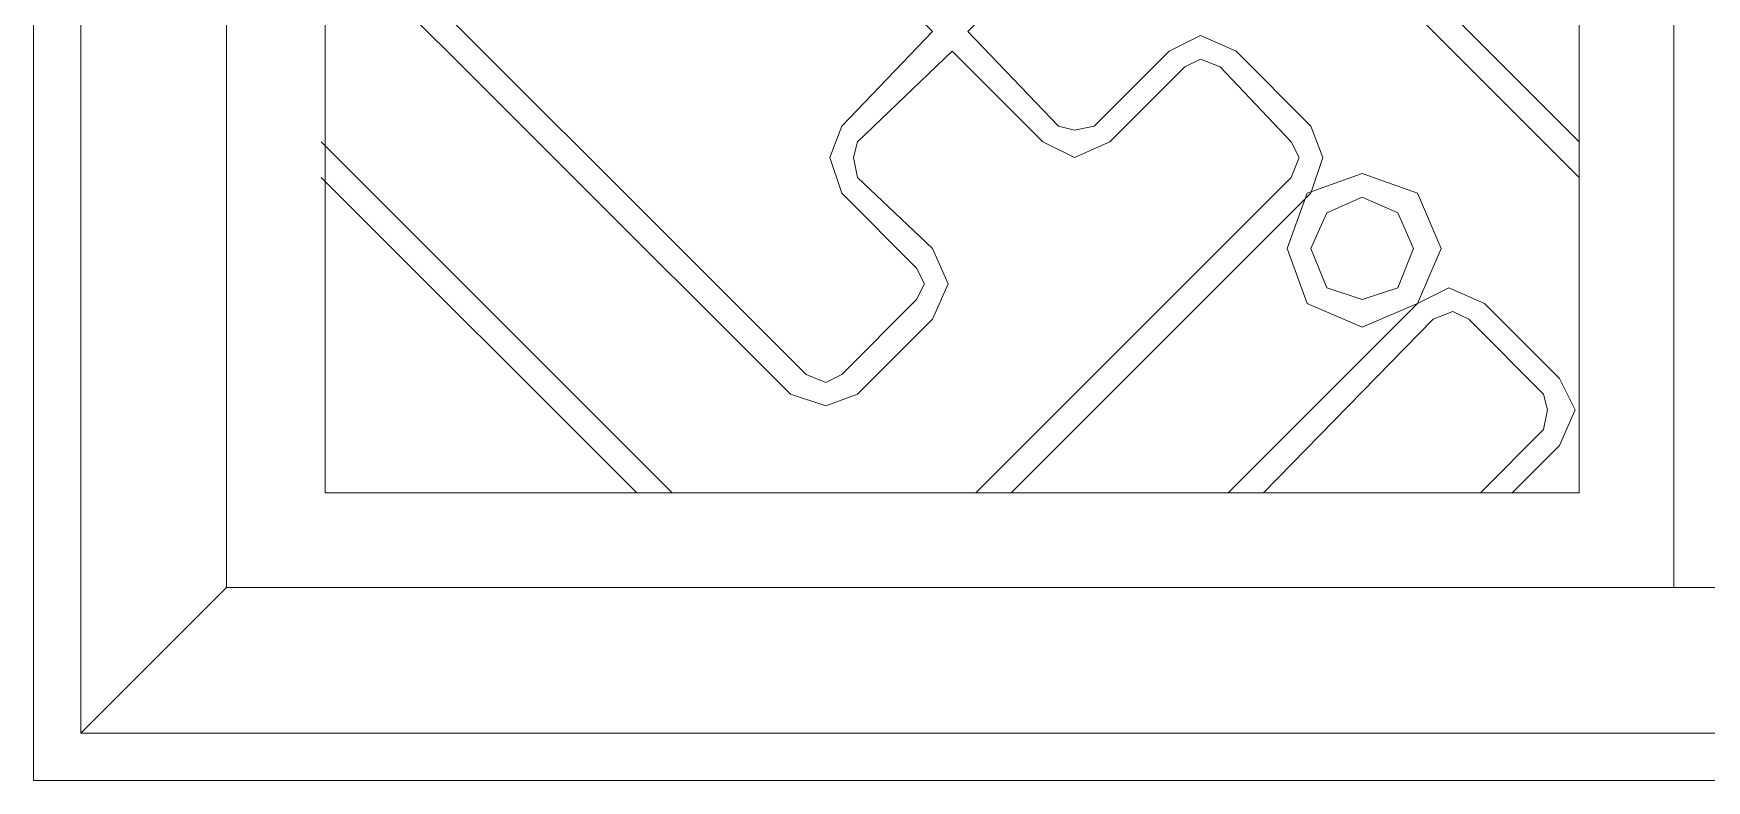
# Model space of a CAD drawing. Header units: centimetres. Extents: x -8.1 to 10.6, y -10.2 to 12.7.
# Drawn here: x -8.07 to 1.46, y -10.18 to -5.92 of the extents above; entities that cross this region are included whole.
import ezdxf

# ---------------------------------------------------------------- set-up
doc = ezdxf.new("R2010")
doc.units = ezdxf.units.CM
doc.header["$MEASUREMENT"] = 0
doc.layers.add('layer 1', color=7, linetype='Continuous')

msp = doc.modelspace()

# ---------------------------------------------------------------- linework, layer by layer
at = {"layer": 'layer 1', "color": 250, "lineweight": 0}
for points, knots in [([(-8.07089, 12.67001), (-8.07089, 12.67001), (10.64402, 12.67001), (10.64402, 12.67001), (10.64402, 12.67001), (10.64402, 12.67001), (10.64402, -10.17863), (10.64402, -10.17863), (10.64402, -10.17863), (10.64402, -10.17863), (-8.07089, -10.17863), (-8.07089, -10.17863), (-8.07089, -10.17863), (-8.07089, -10.17863), (-8.07089, 12.67001), (-8.07089, 12.67001)], [0, 0, 0, 0, 0.25, 0.25, 0.25, 0.25, 0.5, 0.5, 0.5, 0.5, 0.75, 0.75, 0.75, 0.75, 1, 1, 1, 1]), ([(-8.07089, 12.67001), (-8.07089, 12.67001), (10.64402, 12.67001), (10.64402, 12.67001), (10.64402, 12.67001), (10.64402, 12.67001), (10.64402, -10.17863), (10.64402, -10.17863), (10.64402, -10.17863), (10.64402, -10.17863), (-8.07089, -10.17863), (-8.07089, -10.17863), (-8.07089, -10.17863), (-8.07089, -10.17863), (-8.07089, 12.67001), (-8.07089, 12.67001)], [0, 0, 0, 0, 0.25, 0.25, 0.25, 0.25, 0.5, 0.5, 0.5, 0.5, 0.75, 0.75, 0.75, 0.75, 1, 1, 1, 1]), ([(-7.80124, 12.37812), (-7.80124, 12.37812), (10.35185, 12.37812), (10.35185, 12.37812), (10.35185, 12.37812), (10.35185, 12.37812), (10.35185, -9.90898), (10.35185, -9.90898), (10.35185, -9.90898), (10.35185, -9.90898), (-7.80124, -9.90898), (-7.80124, -9.90898), (-7.80124, -9.90898), (-7.80124, -9.90898), (-7.80124, 12.37812), (-7.80124, 12.37812)], [0, 0, 0, 0, 0.25, 0.25, 0.25, 0.25, 0.5, 0.5, 0.5, 0.5, 0.75, 0.75, 0.75, 0.75, 1, 1, 1, 1]), ([(-7.80124, 12.37812), (-7.80124, 12.37812), (10.35185, 12.37812), (10.35185, 12.37812), (10.35185, 12.37812), (10.35185, 12.37812), (10.35185, -9.90898), (10.35185, -9.90898), (10.35185, -9.90898), (10.35185, -9.90898), (-7.80124, -9.90898), (-7.80124, -9.90898), (-7.80124, -9.90898), (-7.80124, -9.90898), (-7.80124, 12.37812), (-7.80124, 12.37812)], [0, 0, 0, 0, 0.25, 0.25, 0.25, 0.25, 0.5, 0.5, 0.5, 0.5, 0.75, 0.75, 0.75, 0.75, 1, 1, 1, 1]), ([(-6.97005, 11.56916), (-6.97005, 11.56916), (9.54318, 11.56916), (9.54318, 11.56916), (9.54318, 11.56916), (9.54318, 11.56916), (9.54318, -9.07779), (9.54318, -9.07779), (9.54318, -9.07779), (9.54318, -9.07779), (-6.97005, -9.07779), (-6.97005, -9.07779), (-6.97005, -9.07779), (-6.97005, -9.07779), (-6.97005, 11.56916), (-6.97005, 11.56916)], [0, 0, 0, 0, 0.25, 0.25, 0.25, 0.25, 0.5, 0.5, 0.5, 0.5, 0.75, 0.75, 0.75, 0.75, 1, 1, 1, 1]), ([(-6.97005, 11.56916), (-6.97005, 11.56916), (9.54318, 11.56916), (9.54318, 11.56916), (9.54318, 11.56916), (9.54318, 11.56916), (9.54318, -9.07779), (9.54318, -9.07779), (9.54318, -9.07779), (9.54318, -9.07779), (-6.97005, -9.07779), (-6.97005, -9.07779), (-6.97005, -9.07779), (-6.97005, -9.07779), (-6.97005, 11.56916), (-6.97005, 11.56916)], [0, 0, 0, 0, 0.25, 0.25, 0.25, 0.25, 0.5, 0.5, 0.5, 0.5, 0.75, 0.75, 0.75, 0.75, 1, 1, 1, 1]), ([(-6.40851, -8.53848), (-6.40851, -8.53848), (-6.40851, 11.00763), (-6.40851, 11.00763), (-6.40851, 11.00763), (-6.40851, 11.00763), (0.73614, 11.00763), (0.73614, 11.00763), (0.73614, 11.00763), (0.73614, 11.00763), (0.73614, -8.53848), (0.73614, -8.53848), (0.73614, -8.53848), (0.73614, -8.53848), (-6.40851, -8.53848), (-6.40851, -8.53848)], [0, 0, 0, 0, 0.25, 0.25, 0.25, 0.25, 0.5, 0.5, 0.5, 0.5, 0.75, 0.75, 0.75, 0.75, 1, 1, 1, 1]), ([(-6.40851, -8.53848), (-6.40851, -8.53848), (-6.40851, 11.00763), (-6.40851, 11.00763), (-6.40851, 11.00763), (-6.40851, 11.00763), (0.73614, 11.00763), (0.73614, 11.00763), (0.73614, 11.00763), (0.73614, 11.00763), (0.73614, -8.53848), (0.73614, -8.53848), (0.73614, -8.53848), (0.73614, -8.53848), (-6.40851, -8.53848), (-6.40851, -8.53848)], [0, 0, 0, 0, 0.25, 0.25, 0.25, 0.25, 0.5, 0.5, 0.5, 0.5, 0.75, 0.75, 0.75, 0.75, 1, 1, 1, 1]), ([(0.73614, -6.53918), (0.73614, -6.53918), (-1.93758, -3.86545), (-1.93758, -3.86545), (-1.93758, -3.86545), (-1.93758, -3.86545), (-2.13968, -3.79818), (-2.13968, -3.79818), (-2.13968, -3.79818), (-2.13968, -3.79818), (-2.31954, -3.86545), (-2.31954, -3.86545), (-2.31954, -3.86545), (-2.31954, -3.86545), (-2.74625, -4.29245), (-2.74625, -4.29245), (-2.74625, -4.29245), (-2.74625, -4.29245), (-2.83604, -4.49455), (-2.83604, -4.49455), (-2.83604, -4.49455), (-2.83604, -4.49455), (-2.74625, -4.67441), (-2.74625, -4.67441), (-2.74625, -4.67441), (-2.74625, -4.67441), (-2.31954, -5.10112), (-2.31954, -5.10112)], [0, 0, 0, 0, 0.1428571, 0.1428571, 0.1428571, 0.1428571, 0.2857143, 0.2857143, 0.2857143, 0.2857143, 0.4285714, 0.4285714, 0.4285714, 0.4285714, 0.5714286, 0.5714286, 0.5714286, 0.5714286, 0.7142857, 0.7142857, 0.7142857, 0.7142857, 0.8571429, 0.8571429, 0.8571429, 0.8571429, 1, 1, 1, 1]), ([(0.73614, -6.53918), (0.73614, -6.53918), (-1.93758, -3.86545), (-1.93758, -3.86545), (-1.93758, -3.86545), (-1.93758, -3.86545), (-2.13968, -3.79818), (-2.13968, -3.79818), (-2.13968, -3.79818), (-2.13968, -3.79818), (-2.31954, -3.86545), (-2.31954, -3.86545), (-2.31954, -3.86545), (-2.31954, -3.86545), (-2.74625, -4.29245), (-2.74625, -4.29245), (-2.74625, -4.29245), (-2.74625, -4.29245), (-2.83604, -4.49455), (-2.83604, -4.49455), (-2.83604, -4.49455), (-2.83604, -4.49455), (-2.74625, -4.67441), (-2.74625, -4.67441), (-2.74625, -4.67441), (-2.74625, -4.67441), (-2.31954, -5.10112), (-2.31954, -5.10112)], [0, 0, 0, 0, 0.1428571, 0.1428571, 0.1428571, 0.1428571, 0.2857143, 0.2857143, 0.2857143, 0.2857143, 0.4285714, 0.4285714, 0.4285714, 0.4285714, 0.5714286, 0.5714286, 0.5714286, 0.5714286, 0.7142857, 0.7142857, 0.7142857, 0.7142857, 0.8571429, 0.8571429, 0.8571429, 0.8571429, 1, 1, 1, 1]), ([(0.73614, -6.74127), (0.73614, -6.74127), (-2.02737, -3.97776), (-2.02737, -3.97776), (-2.02737, -3.97776), (-2.02737, -3.97776), (-2.13968, -3.93301), (-2.13968, -3.93301), (-2.13968, -3.93301), (-2.13968, -3.93301), (-2.22947, -3.97776), (-2.22947, -3.97776), (-2.22947, -3.97776), (-2.22947, -3.97776), (-2.65647, -4.38224), (-2.65647, -4.38224), (-2.65647, -4.38224), (-2.65647, -4.38224), (-2.7015, -4.49455), (-2.7015, -4.49455), (-2.7015, -4.49455), (-2.7015, -4.49455), (-2.65647, -4.58434), (-2.65647, -4.58434), (-2.65647, -4.58434), (-2.65647, -4.58434), (-2.22947, -5.01133), (-2.22947, -5.01133)], [0, 0, 0, 0, 0.1428571, 0.1428571, 0.1428571, 0.1428571, 0.2857143, 0.2857143, 0.2857143, 0.2857143, 0.4285714, 0.4285714, 0.4285714, 0.4285714, 0.5714286, 0.5714286, 0.5714286, 0.5714286, 0.7142857, 0.7142857, 0.7142857, 0.7142857, 0.8571429, 0.8571429, 0.8571429, 0.8571429, 1, 1, 1, 1]), ([(0.73614, -6.74127), (0.73614, -6.74127), (-2.02737, -3.97776), (-2.02737, -3.97776), (-2.02737, -3.97776), (-2.02737, -3.97776), (-2.13968, -3.93301), (-2.13968, -3.93301), (-2.13968, -3.93301), (-2.13968, -3.93301), (-2.22947, -3.97776), (-2.22947, -3.97776), (-2.22947, -3.97776), (-2.22947, -3.97776), (-2.65647, -4.38224), (-2.65647, -4.38224), (-2.65647, -4.38224), (-2.65647, -4.38224), (-2.7015, -4.49455), (-2.7015, -4.49455), (-2.7015, -4.49455), (-2.7015, -4.49455), (-2.65647, -4.58434), (-2.65647, -4.58434), (-2.65647, -4.58434), (-2.65647, -4.58434), (-2.22947, -5.01133), (-2.22947, -5.01133)], [0, 0, 0, 0, 0.1428571, 0.1428571, 0.1428571, 0.1428571, 0.2857143, 0.2857143, 0.2857143, 0.2857143, 0.4285714, 0.4285714, 0.4285714, 0.4285714, 0.5714286, 0.5714286, 0.5714286, 0.5714286, 0.7142857, 0.7142857, 0.7142857, 0.7142857, 0.8571429, 0.8571429, 0.8571429, 0.8571429, 1, 1, 1, 1]), ([(-6.43074, -5.10112), (-6.43074, -5.10112), (-3.66752, -7.86464), (-3.66752, -7.86464), (-3.66752, -7.86464), (-3.66752, -7.86464), (-3.55521, -7.90938), (-3.55521, -7.90938), (-3.55521, -7.90938), (-3.55521, -7.90938), (-3.46514, -7.86464), (-3.46514, -7.86464), (-3.46514, -7.86464), (-3.46514, -7.86464), (-3.03843, -7.43764), (-3.03843, -7.43764), (-3.03843, -7.43764), (-3.03843, -7.43764), (-2.99339, -7.34785), (-2.99339, -7.34785), (-2.99339, -7.34785), (-2.99339, -7.34785), (-3.03843, -7.25806), (-3.03843, -7.25806), (-3.03843, -7.25806), (-3.03843, -7.25806), (-3.46514, -6.83106), (-3.46514, -6.83106)], [0, 0, 0, 0, 0.1428571, 0.1428571, 0.1428571, 0.1428571, 0.2857143, 0.2857143, 0.2857143, 0.2857143, 0.4285714, 0.4285714, 0.4285714, 0.4285714, 0.5714286, 0.5714286, 0.5714286, 0.5714286, 0.7142857, 0.7142857, 0.7142857, 0.7142857, 0.8571429, 0.8571429, 0.8571429, 0.8571429, 1, 1, 1, 1]), ([(-6.43074, -5.10112), (-6.43074, -5.10112), (-3.66752, -7.86464), (-3.66752, -7.86464), (-3.66752, -7.86464), (-3.66752, -7.86464), (-3.55521, -7.90938), (-3.55521, -7.90938), (-3.55521, -7.90938), (-3.55521, -7.90938), (-3.46514, -7.86464), (-3.46514, -7.86464), (-3.46514, -7.86464), (-3.46514, -7.86464), (-3.03843, -7.43764), (-3.03843, -7.43764), (-3.03843, -7.43764), (-3.03843, -7.43764), (-2.99339, -7.34785), (-2.99339, -7.34785), (-2.99339, -7.34785), (-2.99339, -7.34785), (-3.03843, -7.25806), (-3.03843, -7.25806), (-3.03843, -7.25806), (-3.03843, -7.25806), (-3.46514, -6.83106), (-3.46514, -6.83106)], [0, 0, 0, 0, 0.1428571, 0.1428571, 0.1428571, 0.1428571, 0.2857143, 0.2857143, 0.2857143, 0.2857143, 0.4285714, 0.4285714, 0.4285714, 0.4285714, 0.5714286, 0.5714286, 0.5714286, 0.5714286, 0.7142857, 0.7142857, 0.7142857, 0.7142857, 0.8571429, 0.8571429, 0.8571429, 0.8571429, 1, 1, 1, 1]), ([(-6.43074, -5.30351), (-6.43074, -5.30351), (-3.75731, -7.97694), (-3.75731, -7.97694), (-3.75731, -7.97694), (-3.75731, -7.97694), (-3.55521, -8.04421), (-3.55521, -8.04421), (-3.55521, -8.04421), (-3.55521, -8.04421), (-3.37535, -7.97694), (-3.37535, -7.97694), (-3.37535, -7.97694), (-3.37535, -7.97694), (-2.94864, -7.54994), (-2.94864, -7.54994), (-2.94864, -7.54994), (-2.94864, -7.54994), (-2.85856, -7.34785), (-2.85856, -7.34785), (-2.85856, -7.34785), (-2.85856, -7.34785), (-2.94864, -7.14575), (-2.94864, -7.14575), (-2.94864, -7.14575), (-2.94864, -7.14575), (-3.37535, -6.74127), (-3.37535, -6.74127)], [0, 0, 0, 0, 0.1428571, 0.1428571, 0.1428571, 0.1428571, 0.2857143, 0.2857143, 0.2857143, 0.2857143, 0.4285714, 0.4285714, 0.4285714, 0.4285714, 0.5714286, 0.5714286, 0.5714286, 0.5714286, 0.7142857, 0.7142857, 0.7142857, 0.7142857, 0.8571429, 0.8571429, 0.8571429, 0.8571429, 1, 1, 1, 1]), ([(-6.43074, -5.30351), (-6.43074, -5.30351), (-3.75731, -7.97694), (-3.75731, -7.97694), (-3.75731, -7.97694), (-3.75731, -7.97694), (-3.55521, -8.04421), (-3.55521, -8.04421), (-3.55521, -8.04421), (-3.55521, -8.04421), (-3.37535, -7.97694), (-3.37535, -7.97694), (-3.37535, -7.97694), (-3.37535, -7.97694), (-2.94864, -7.54994), (-2.94864, -7.54994), (-2.94864, -7.54994), (-2.94864, -7.54994), (-2.85856, -7.34785), (-2.85856, -7.34785), (-2.85856, -7.34785), (-2.85856, -7.34785), (-2.94864, -7.14575), (-2.94864, -7.14575), (-2.94864, -7.14575), (-2.94864, -7.14575), (-3.37535, -6.74127), (-3.37535, -6.74127)], [0, 0, 0, 0, 0.1428571, 0.1428571, 0.1428571, 0.1428571, 0.2857143, 0.2857143, 0.2857143, 0.2857143, 0.4285714, 0.4285714, 0.4285714, 0.4285714, 0.5714286, 0.5714286, 0.5714286, 0.5714286, 0.7142857, 0.7142857, 0.7142857, 0.7142857, 0.8571429, 0.8571429, 0.8571429, 0.8571429, 1, 1, 1, 1]), ([(-3.46514, -6.4491), (-3.46514, -6.4491), (-2.94864, -5.91008), (-2.94864, -5.91008), (-2.94864, -5.91008), (-2.94864, -5.91008), (-3.46514, -5.39329), (-3.46514, -5.39329), (-3.46514, -5.39329), (-3.46514, -5.39329), (-3.55521, -5.34826), (-3.55521, -5.34826), (-3.55521, -5.34826), (-3.55521, -5.34826), (-3.66752, -5.39329), (-3.66752, -5.39329), (-3.66752, -5.39329), (-3.66752, -5.39329), (-4.07171, -5.82001), (-4.07171, -5.82001)], [0, 0, 0, 0, 0.2, 0.2, 0.2, 0.2, 0.4, 0.4, 0.4, 0.4, 0.6, 0.6, 0.6, 0.6, 0.8, 0.8, 0.8, 0.8, 1, 1, 1, 1]), ([(-3.46514, -6.4491), (-3.46514, -6.4491), (-2.94864, -5.91008), (-2.94864, -5.91008), (-2.94864, -5.91008), (-2.94864, -5.91008), (-3.46514, -5.39329), (-3.46514, -5.39329), (-3.46514, -5.39329), (-3.46514, -5.39329), (-3.55521, -5.34826), (-3.55521, -5.34826), (-3.55521, -5.34826), (-3.55521, -5.34826), (-3.66752, -5.39329), (-3.66752, -5.39329), (-3.66752, -5.39329), (-3.66752, -5.39329), (-4.07171, -5.82001), (-4.07171, -5.82001)], [0, 0, 0, 0, 0.2, 0.2, 0.2, 0.2, 0.4, 0.4, 0.4, 0.4, 0.6, 0.6, 0.6, 0.6, 0.8, 0.8, 0.8, 0.8, 1, 1, 1, 1]), ([(-2.22947, -5.39329), (-2.22947, -5.39329), (-2.74625, -5.91008), (-2.74625, -5.91008), (-2.74625, -5.91008), (-2.74625, -5.91008), (-2.22947, -6.4491), (-2.22947, -6.4491), (-2.22947, -6.4491), (-2.22947, -6.4491), (-2.13968, -6.47162), (-2.13968, -6.47162), (-2.13968, -6.47162), (-2.13968, -6.47162), (-2.02737, -6.4491), (-2.02737, -6.4491), (-2.02737, -6.4491), (-2.02737, -6.4491), (-1.60037, -6.02239), (-1.60037, -6.02239)], [0, 0, 0, 0, 0.2, 0.2, 0.2, 0.2, 0.4, 0.4, 0.4, 0.4, 0.6, 0.6, 0.6, 0.6, 0.8, 0.8, 0.8, 0.8, 1, 1, 1, 1]), ([(-2.22947, -5.39329), (-2.22947, -5.39329), (-2.74625, -5.91008), (-2.74625, -5.91008), (-2.74625, -5.91008), (-2.74625, -5.91008), (-2.22947, -6.4491), (-2.22947, -6.4491), (-2.22947, -6.4491), (-2.22947, -6.4491), (-2.13968, -6.47162), (-2.13968, -6.47162), (-2.13968, -6.47162), (-2.13968, -6.47162), (-2.02737, -6.4491), (-2.02737, -6.4491), (-2.02737, -6.4491), (-2.02737, -6.4491), (-1.60037, -6.02239), (-1.60037, -6.02239)], [0, 0, 0, 0, 0.2, 0.2, 0.2, 0.2, 0.4, 0.4, 0.4, 0.4, 0.6, 0.6, 0.6, 0.6, 0.8, 0.8, 0.8, 0.8, 1, 1, 1, 1]), ([(-1.21841, -6.02239), (-1.21841, -6.02239), (-1.4208, -5.93231), (-1.4208, -5.93231), (-1.4208, -5.93231), (-1.4208, -5.93231), (-1.60037, -6.02239), (-1.60037, -6.02239)], [0, 0, 0, 0, 0.5, 0.5, 0.5, 0.5, 1, 1, 1, 1]), ([(-1.21841, -6.02239), (-1.21841, -6.02239), (-1.4208, -5.93231), (-1.4208, -5.93231), (-1.4208, -5.93231), (-1.4208, -5.93231), (-1.60037, -6.02239), (-1.60037, -6.02239)], [0, 0, 0, 0, 0.5, 0.5, 0.5, 0.5, 1, 1, 1, 1]), ([(-3.37535, -6.53918), (-3.37535, -6.53918), (-2.83604, -6.02239), (-2.83604, -6.02239), (-2.83604, -6.02239), (-2.83604, -6.02239), (-2.31954, -6.53918), (-2.31954, -6.53918), (-2.31954, -6.53918), (-2.31954, -6.53918), (-2.13968, -6.62896), (-2.13968, -6.62896), (-2.13968, -6.62896), (-2.13968, -6.62896), (-1.93758, -6.53918), (-1.93758, -6.53918), (-1.93758, -6.53918), (-1.93758, -6.53918), (-1.51058, -6.11218), (-1.51058, -6.11218)], [0, 0, 0, 0, 0.2, 0.2, 0.2, 0.2, 0.4, 0.4, 0.4, 0.4, 0.6, 0.6, 0.6, 0.6, 0.8, 0.8, 0.8, 0.8, 1, 1, 1, 1]), ([(-3.37535, -6.53918), (-3.37535, -6.53918), (-2.83604, -6.02239), (-2.83604, -6.02239), (-2.83604, -6.02239), (-2.83604, -6.02239), (-2.31954, -6.53918), (-2.31954, -6.53918), (-2.31954, -6.53918), (-2.31954, -6.53918), (-2.13968, -6.62896), (-2.13968, -6.62896), (-2.13968, -6.62896), (-2.13968, -6.62896), (-1.93758, -6.53918), (-1.93758, -6.53918), (-1.93758, -6.53918), (-1.93758, -6.53918), (-1.51058, -6.11218), (-1.51058, -6.11218)], [0, 0, 0, 0, 0.2, 0.2, 0.2, 0.2, 0.4, 0.4, 0.4, 0.4, 0.6, 0.6, 0.6, 0.6, 0.8, 0.8, 0.8, 0.8, 1, 1, 1, 1]), ([(-1.30849, -6.11218), (-1.30849, -6.11218), (-1.4208, -6.06714), (-1.4208, -6.06714), (-1.4208, -6.06714), (-1.4208, -6.06714), (-1.51058, -6.11218), (-1.51058, -6.11218)], [0, 0, 0, 0, 0.5, 0.5, 0.5, 0.5, 1, 1, 1, 1]), ([(-1.30849, -6.11218), (-1.30849, -6.11218), (-1.4208, -6.06714), (-1.4208, -6.06714), (-1.4208, -6.06714), (-1.4208, -6.06714), (-1.51058, -6.11218), (-1.51058, -6.11218)], [0, 0, 0, 0, 0.5, 0.5, 0.5, 0.5, 1, 1, 1, 1]), ([(-3.46514, -6.4491), (-3.46514, -6.4491), (-3.53269, -6.62896), (-3.53269, -6.62896), (-3.53269, -6.62896), (-3.53269, -6.62896), (-3.46514, -6.83106), (-3.46514, -6.83106)], [0, 0, 0, 0, 0.5, 0.5, 0.5, 0.5, 1, 1, 1, 1]), ([(-3.46514, -6.4491), (-3.46514, -6.4491), (-3.53269, -6.62896), (-3.53269, -6.62896), (-3.53269, -6.62896), (-3.53269, -6.62896), (-3.46514, -6.83106), (-3.46514, -6.83106)], [0, 0, 0, 0, 0.5, 0.5, 0.5, 0.5, 1, 1, 1, 1]), ([(-0.7917, -6.83106), (-0.7917, -6.83106), (-0.72414, -6.62896), (-0.72414, -6.62896), (-0.72414, -6.62896), (-0.72414, -6.62896), (-0.7917, -6.4491), (-0.7917, -6.4491)], [0, 0, 0, 0, 0.5, 0.5, 0.5, 0.5, 1, 1, 1, 1]), ([(-0.7917, -6.83106), (-0.7917, -6.83106), (-0.72414, -6.62896), (-0.72414, -6.62896), (-0.72414, -6.62896), (-0.72414, -6.62896), (-0.7917, -6.4491), (-0.7917, -6.4491)], [0, 0, 0, 0, 0.5, 0.5, 0.5, 0.5, 1, 1, 1, 1]), ([(-3.37535, -6.53918), (-3.37535, -6.53918), (-3.39787, -6.62896), (-3.39787, -6.62896), (-3.39787, -6.62896), (-3.39787, -6.62896), (-3.37535, -6.74127), (-3.37535, -6.74127)], [0, 0, 0, 0, 0.5, 0.5, 0.5, 0.5, 1, 1, 1, 1]), ([(-3.37535, -6.53918), (-3.37535, -6.53918), (-3.39787, -6.62896), (-3.39787, -6.62896), (-3.39787, -6.62896), (-3.39787, -6.62896), (-3.37535, -6.74127), (-3.37535, -6.74127)], [0, 0, 0, 0, 0.5, 0.5, 0.5, 0.5, 1, 1, 1, 1]), ([(-0.90401, -6.74127), (-0.90401, -6.74127), (-0.85897, -6.62896), (-0.85897, -6.62896), (-0.85897, -6.62896), (-0.85897, -6.62896), (-0.90401, -6.53918), (-0.90401, -6.53918)], [0, 0, 0, 0, 0.5, 0.5, 0.5, 0.5, 1, 1, 1, 1]), ([(-0.90401, -6.74127), (-0.90401, -6.74127), (-0.85897, -6.62896), (-0.85897, -6.62896), (-0.85897, -6.62896), (-0.85897, -6.62896), (-0.90401, -6.53918), (-0.90401, -6.53918)], [0, 0, 0, 0, 0.5, 0.5, 0.5, 0.5, 1, 1, 1, 1]), ([(-0.0503, -7.14575), (-0.0503, -7.14575), (-0.18513, -6.83106), (-0.18513, -6.83106), (-0.18513, -6.83106), (-0.18513, -6.83106), (-0.49953, -6.71875), (-0.49953, -6.71875), (-0.49953, -6.71875), (-0.49953, -6.71875), (-0.81422, -6.83106), (-0.81422, -6.83106), (-0.81422, -6.83106), (-0.81422, -6.83106), (-0.92653, -7.14575), (-0.92653, -7.14575), (-0.92653, -7.14575), (-0.92653, -7.14575), (-0.81422, -7.46016), (-0.81422, -7.46016), (-0.81422, -7.46016), (-0.81422, -7.46016), (-0.49953, -7.59498), (-0.49953, -7.59498), (-0.49953, -7.59498), (-0.49953, -7.59498), (-0.18513, -7.46016), (-0.18513, -7.46016), (-0.18513, -7.46016), (-0.18513, -7.46016), (-0.0503, -7.14575), (-0.0503, -7.14575)], [0, 0, 0, 0, 0.125, 0.125, 0.125, 0.125, 0.25, 0.25, 0.25, 0.25, 0.375, 0.375, 0.375, 0.375, 0.5, 0.5, 0.5, 0.5, 0.625, 0.625, 0.625, 0.625, 0.75, 0.75, 0.75, 0.75, 0.875, 0.875, 0.875, 0.875, 1, 1, 1, 1]), ([(-0.0503, -7.14575), (-0.0503, -7.14575), (-0.18513, -6.83106), (-0.18513, -6.83106), (-0.18513, -6.83106), (-0.18513, -6.83106), (-0.49953, -6.71875), (-0.49953, -6.71875), (-0.49953, -6.71875), (-0.49953, -6.71875), (-0.81422, -6.83106), (-0.81422, -6.83106), (-0.81422, -6.83106), (-0.81422, -6.83106), (-0.92653, -7.14575), (-0.92653, -7.14575), (-0.92653, -7.14575), (-0.92653, -7.14575), (-0.81422, -7.46016), (-0.81422, -7.46016), (-0.81422, -7.46016), (-0.81422, -7.46016), (-0.49953, -7.59498), (-0.49953, -7.59498), (-0.49953, -7.59498), (-0.49953, -7.59498), (-0.18513, -7.46016), (-0.18513, -7.46016), (-0.18513, -7.46016), (-0.18513, -7.46016), (-0.0503, -7.14575), (-0.0503, -7.14575)], [0, 0, 0, 0, 0.125, 0.125, 0.125, 0.125, 0.25, 0.25, 0.25, 0.25, 0.375, 0.375, 0.375, 0.375, 0.5, 0.5, 0.5, 0.5, 0.625, 0.625, 0.625, 0.625, 0.75, 0.75, 0.75, 0.75, 0.875, 0.875, 0.875, 0.875, 1, 1, 1, 1]), ([(-0.20764, -7.14575), (-0.20764, -7.14575), (-0.29743, -6.94337), (-0.29743, -6.94337), (-0.29743, -6.94337), (-0.29743, -6.94337), (-0.49953, -6.85358), (-0.49953, -6.85358), (-0.49953, -6.85358), (-0.49953, -6.85358), (-0.70191, -6.94337), (-0.70191, -6.94337), (-0.70191, -6.94337), (-0.70191, -6.94337), (-0.7917, -7.14575), (-0.7917, -7.14575), (-0.7917, -7.14575), (-0.7917, -7.14575), (-0.70191, -7.37037), (-0.70191, -7.37037), (-0.70191, -7.37037), (-0.70191, -7.37037), (-0.49953, -7.43764), (-0.49953, -7.43764), (-0.49953, -7.43764), (-0.49953, -7.43764), (-0.29743, -7.37037), (-0.29743, -7.37037), (-0.29743, -7.37037), (-0.29743, -7.37037), (-0.20764, -7.14575), (-0.20764, -7.14575)], [0, 0, 0, 0, 0.125, 0.125, 0.125, 0.125, 0.25, 0.25, 0.25, 0.25, 0.375, 0.375, 0.375, 0.375, 0.5, 0.5, 0.5, 0.5, 0.625, 0.625, 0.625, 0.625, 0.75, 0.75, 0.75, 0.75, 0.875, 0.875, 0.875, 0.875, 1, 1, 1, 1]), ([(-0.20764, -7.14575), (-0.20764, -7.14575), (-0.29743, -6.94337), (-0.29743, -6.94337), (-0.29743, -6.94337), (-0.29743, -6.94337), (-0.49953, -6.85358), (-0.49953, -6.85358), (-0.49953, -6.85358), (-0.49953, -6.85358), (-0.70191, -6.94337), (-0.70191, -6.94337), (-0.70191, -6.94337), (-0.70191, -6.94337), (-0.7917, -7.14575), (-0.7917, -7.14575), (-0.7917, -7.14575), (-0.7917, -7.14575), (-0.70191, -7.37037), (-0.70191, -7.37037), (-0.70191, -7.37037), (-0.70191, -7.37037), (-0.49953, -7.43764), (-0.49953, -7.43764), (-0.49953, -7.43764), (-0.49953, -7.43764), (-0.29743, -7.37037), (-0.29743, -7.37037), (-0.29743, -7.37037), (-0.29743, -7.37037), (-0.20764, -7.14575), (-0.20764, -7.14575)], [0, 0, 0, 0, 0.125, 0.125, 0.125, 0.125, 0.25, 0.25, 0.25, 0.25, 0.375, 0.375, 0.375, 0.375, 0.5, 0.5, 0.5, 0.5, 0.625, 0.625, 0.625, 0.625, 0.75, 0.75, 0.75, 0.75, 0.875, 0.875, 0.875, 0.875, 1, 1, 1, 1]), ([(0.19684, -7.46016), (0.19684, -7.46016), (-0.00526, -7.37037), (-0.00526, -7.37037), (-0.00526, -7.37037), (-0.00526, -7.37037), (-0.18513, -7.46016), (-0.18513, -7.46016)], [0, 0, 0, 0, 0.5, 0.5, 0.5, 0.5, 1, 1, 1, 1]), ([(0.19684, -7.46016), (0.19684, -7.46016), (-0.00526, -7.37037), (-0.00526, -7.37037), (-0.00526, -7.37037), (-0.00526, -7.37037), (-0.18513, -7.46016), (-0.18513, -7.46016)], [0, 0, 0, 0, 0.5, 0.5, 0.5, 0.5, 1, 1, 1, 1]), ([(0.10705, -7.54994), (0.10705, -7.54994), (0.01726, -7.50519), (0.01726, -7.50519), (0.01726, -7.50519), (0.01726, -7.50519), (-0.09534, -7.54994), (-0.09534, -7.54994)], [0, 0, 0, 0, 0.5, 0.5, 0.5, 0.5, 1, 1, 1, 1]), ([(0.10705, -7.54994), (0.10705, -7.54994), (0.01726, -7.50519), (0.01726, -7.50519), (0.01726, -7.50519), (0.01726, -7.50519), (-0.09534, -7.54994), (-0.09534, -7.54994)], [0, 0, 0, 0, 0.5, 0.5, 0.5, 0.5, 1, 1, 1, 1]), ([(0.62383, -8.26911), (0.62383, -8.26911), (0.71362, -8.06673), (0.71362, -8.06673), (0.71362, -8.06673), (0.71362, -8.06673), (0.62383, -7.88715), (0.62383, -7.88715)], [0, 0, 0, 0, 0.5, 0.5, 0.5, 0.5, 1, 1, 1, 1]), ([(0.62383, -8.26911), (0.62383, -8.26911), (0.71362, -8.06673), (0.71362, -8.06673), (0.71362, -8.06673), (0.71362, -8.06673), (0.62383, -7.88715), (0.62383, -7.88715)], [0, 0, 0, 0, 0.5, 0.5, 0.5, 0.5, 1, 1, 1, 1]), ([(0.53376, -8.17904), (0.53376, -8.17904), (0.55628, -8.06673), (0.55628, -8.06673), (0.55628, -8.06673), (0.55628, -8.06673), (0.53376, -7.97694), (0.53376, -7.97694)], [0, 0, 0, 0, 0.5, 0.5, 0.5, 0.5, 1, 1, 1, 1]), ([(0.53376, -8.17904), (0.53376, -8.17904), (0.55628, -8.06673), (0.55628, -8.06673), (0.55628, -8.06673), (0.55628, -8.06673), (0.53376, -7.97694), (0.53376, -7.97694)], [0, 0, 0, 0, 0.5, 0.5, 0.5, 0.5, 1, 1, 1, 1])]:
    msp.add_open_spline(points, degree=3, knots=knots, dxfattribs=at)
for points in [[(1.27516, 11.56916), (1.27516, 11.56916), (1.27516, -9.07779), (1.27516, -9.07779)], [(1.27516, 11.56916), (1.27516, 11.56916), (1.27516, -9.07779), (1.27516, -9.07779)], [(-1.21841, -6.02239), (-1.21841, -6.02239), (-0.7917, -6.4491), (-0.7917, -6.4491)], [(-1.21841, -6.02239), (-1.21841, -6.02239), (-0.7917, -6.4491), (-0.7917, -6.4491)], [(-1.30849, -6.11218), (-1.30849, -6.11218), (-0.90401, -6.53918), (-0.90401, -6.53918)], [(-1.30849, -6.11218), (-1.30849, -6.11218), (-0.90401, -6.53918), (-0.90401, -6.53918)], [(-4.43144, -8.53848), (-4.43144, -8.53848), (-6.43074, -6.53918), (-6.43074, -6.53918)], [(-4.43144, -8.53848), (-4.43144, -8.53848), (-6.43074, -6.53918), (-6.43074, -6.53918)], [(-4.63354, -8.53848), (-4.63354, -8.53848), (-6.43074, -6.74127), (-6.43074, -6.74127)], [(-4.63354, -8.53848), (-4.63354, -8.53848), (-6.43074, -6.74127), (-6.43074, -6.74127)], [(-0.90401, -6.74127), (-0.90401, -6.74127), (-2.7015, -8.53848), (-2.7015, -8.53848)], [(-0.90401, -6.74127), (-0.90401, -6.74127), (-2.7015, -8.53848), (-2.7015, -8.53848)], [(-0.7917, -6.83106), (-0.7917, -6.83106), (-2.49912, -8.53848), (-2.49912, -8.53848)], [(-0.7917, -6.83106), (-0.7917, -6.83106), (-2.49912, -8.53848), (-2.49912, -8.53848)], [(-1.26345, -8.53848), (-1.26345, -8.53848), (-0.18513, -7.46016), (-0.18513, -7.46016)], [(-1.26345, -8.53848), (-1.26345, -8.53848), (-0.18513, -7.46016), (-0.18513, -7.46016)], [(0.19684, -7.46016), (0.19684, -7.46016), (0.62383, -7.88715), (0.62383, -7.88715)], [(0.19684, -7.46016), (0.19684, -7.46016), (0.62383, -7.88715), (0.62383, -7.88715)], [(-1.06135, -8.53848), (-1.06135, -8.53848), (-0.09534, -7.54994), (-0.09534, -7.54994)], [(-1.06135, -8.53848), (-1.06135, -8.53848), (-0.09534, -7.54994), (-0.09534, -7.54994)], [(0.10705, -7.54994), (0.10705, -7.54994), (0.53376, -7.97694), (0.53376, -7.97694)], [(0.10705, -7.54994), (0.10705, -7.54994), (0.53376, -7.97694), (0.53376, -7.97694)], [(0.53376, -8.17904), (0.53376, -8.17904), (0.17432, -8.53848), (0.17432, -8.53848)], [(0.53376, -8.17904), (0.53376, -8.17904), (0.17432, -8.53848), (0.17432, -8.53848)], [(0.62383, -8.26911), (0.62383, -8.26911), (0.35418, -8.53848), (0.35418, -8.53848)], [(0.62383, -8.26911), (0.62383, -8.26911), (0.35418, -8.53848), (0.35418, -8.53848)], [(-6.97005, -9.07779), (-6.97005, -9.07779), (-7.80124, -9.90898), (-7.80124, -9.90898)], [(-6.97005, -9.07779), (-6.97005, -9.07779), (-7.80124, -9.90898), (-7.80124, -9.90898)]]:
    msp.add_open_spline(points, degree=3, dxfattribs=at)

doc.saveas('drawing.dxf')
